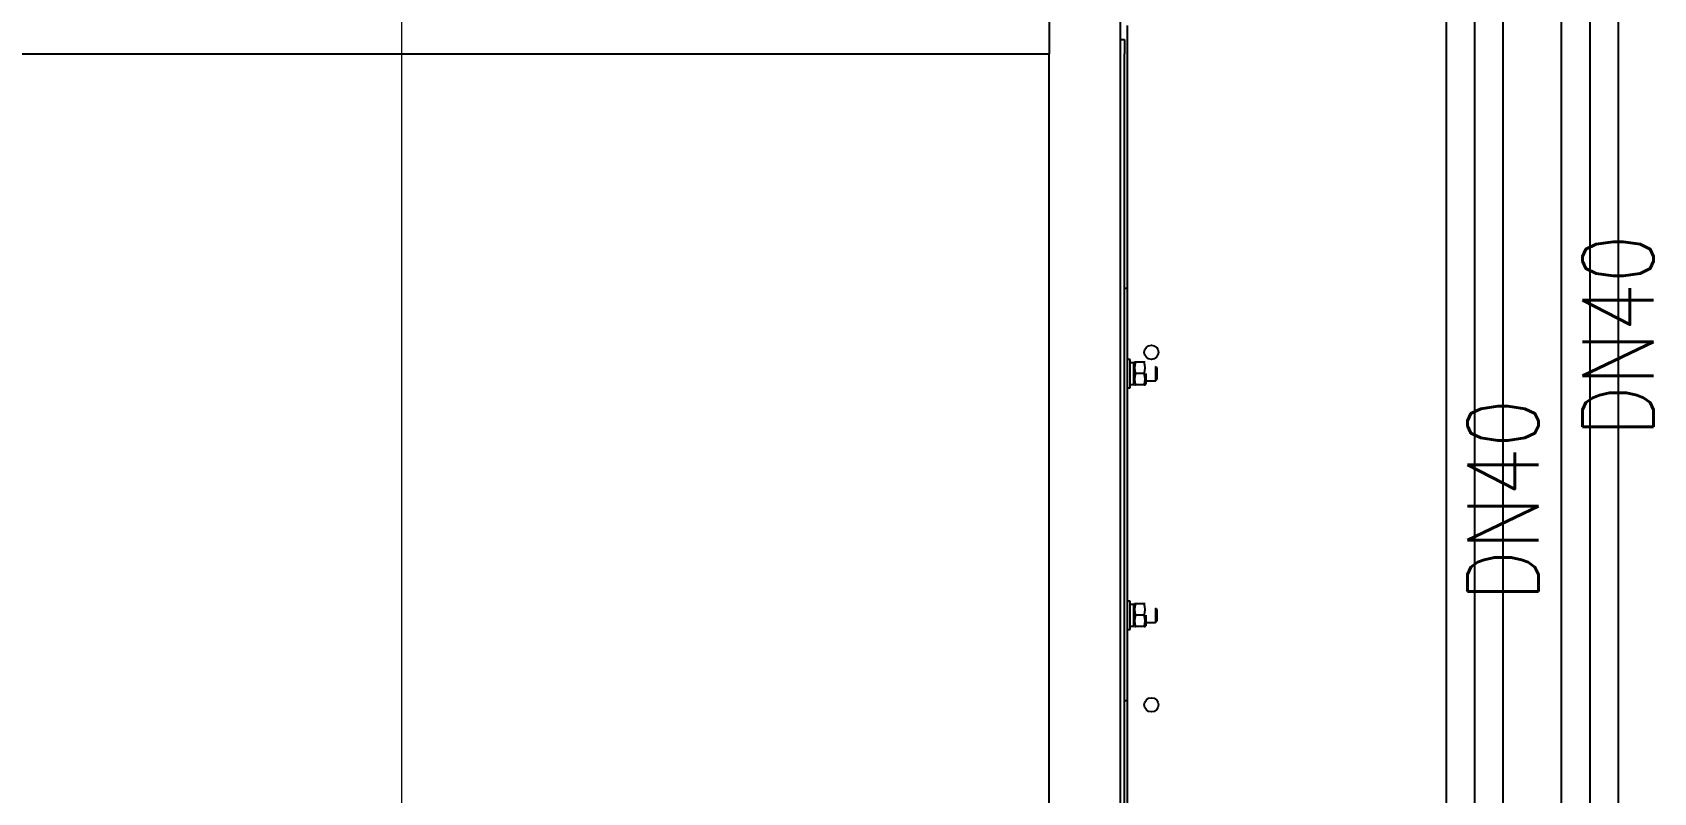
# Model space of a CAD drawing. Extents: x -681219 to -550379, y -242630 to -158199.
# Drawn here: x -575729 to -574587, y -224686 to -224152 of the extents above; entities that cross this region are included whole.
import ezdxf
from ezdxf.lldxf.tags import DXFTag

# ---------------------------------------------------------------- set-up
doc = ezdxf.new("R2010")
doc.units = 0
doc.header["$LTSCALE"] = 1000
doc.linetypes.add('C2', pattern=[17, 14, -1, 1, -1])
for name, color, linetype in [('BAA1010001', 7, 'CONTINUOUS'), ('DOTE_油脂（绿）', 7, 'CONTINUOUS'), ('FAA01001', 7, 'CONTINUOUS'), ('GAB01001', 7, 'CONTINUOUS'), ('GAE01001', 7, 'CONTINUOUS'), ('GZDH011002301', 7, 'CONTINUOUS'), ('GZDH011002781', 7, 'CONTINUOUS'), ('GZDH011002991', 7, 'CONTINUOUS'), ('GZDH011003011', 7, 'CONTINUOUS'), ('GZDH011003131', 7, 'CONTINUOUS'), ('GZDH011034501', 7, 'CONTINUOUS'), ('PIPE-油脂（绿）', 3, 'CONTINUOUS'), ('TEXT_油脂（绿）', 7, 'CONTINUOUS'), ('中心线', 4, 'C2')]:
    doc.layers.add(name, color=color, linetype=linetype)
doc.layers.add('famsun', color=7, linetype='CONTINUOUS', lineweight=0)
doc.layers.add('轴网_轴线', color=1, linetype='CENTER2', lineweight=0)
doc.styles.add('_TWT_PIPEDN', font='SIMPLEX', dxfattribs={"width": 0.8, "height": 3.5, "bigfont": 'HZTXT'})
tags = doc.linetypes.add('CENTER2', pattern=[28.575, 19.05, -3.175, 3.175, -3.175]).pattern_tags.tags
tags[10:11] = [DXFTag(74, 4), DXFTag(75, 0), DXFTag(340, '0'), DXFTag(46, 0.0), DXFTag(50, 0.0), DXFTag(44, 0.0), DXFTag(45, 0.0)]
tags[8:9] = [DXFTag(74, 4), DXFTag(75, 0), DXFTag(340, '0'), DXFTag(46, 0.0), DXFTag(50, 0.0), DXFTag(44, 0.0), DXFTag(45, 0.0)]
tags[6:7] = [DXFTag(74, 4), DXFTag(75, 0), DXFTag(340, '0'), DXFTag(46, 0.0), DXFTag(50, 0.0), DXFTag(44, 0.0), DXFTag(45, 0.0)]
tags[4:5] = [DXFTag(74, 4), DXFTag(75, 0), DXFTag(340, '0'), DXFTag(46, 0.0), DXFTag(50, 0.0), DXFTag(44, 0.0), DXFTag(45, 0.0)]

# ---------------------------------------------------------------- blocks, each defined once
blk = doc.blocks.new('轴网8FA15DC97FB90233')
at = {"layer": '轴网_轴线'}
blk.add_line((20000, -1200), (20000, 23700), dxfattribs=at)
blk = doc.blocks.new('fushitu')
at = {"layer": 'BAA1010001', "color": 7, "linetype": 'Continuous'}
for p, q in [((4025, -770), (4025, -780)), ((4026, -771), (4025, -770)), ((4026, -779), (4026, -771)), ((4018, -780), (4025, -780)), ((4025, -780), (4026, -779)), ((4025, -940), (4025, -950)), ((4026, -941), (4025, -940)), ((4026, -949), (4026, -941)), ((4018, -950), (4025, -950)), ((4025, -950), (4026, -949))]:
    blk.add_line(p, q, dxfattribs=at)
at = {"layer": 'FAA01001', "color": 7, "linetype": 'Continuous'}
for p, q in [((4010, -767), (4009.6, -767.7)), ((4010.7, -767), (4010.1, -767)), ((4016.9, -767), (4010.7, -767)), ((4016.9, -775), (4010.7, -775)), ((4017.6, -767), (4016.9, -767)), ((4018, -775), (4018, -782.3)), ((4010, -783), (4010.7, -783)), ((4016.9, -783), (4010.7, -783)), ((4016.9, -783), (4017.5, -783)), ((4017.6, -783), (4018, -782.3)), ((4010, -937), (4009.6, -937.7)), ((4010.7, -937), (4010.1, -937)), ((4016.9, -937), (4010.7, -937)), ((4016.9, -945), (4010.7, -945)), ((4017.6, -937), (4016.9, -937)), ((4018, -945), (4018, -952.3)), ((4010, -953), (4010.7, -953)), ((4016.9, -953), (4010.7, -953)), ((4016.9, -953), (4017.5, -953)), ((4017.6, -953), (4018, -952.3))]:
    blk.add_line(p, q, dxfattribs=at)
for centre, start, end in [((4021.7, -771), 159.9153, 200.0855), ((4021.7, -779), 159.9145, 200.0847), ((4005.9, -771), 339.9145, 20.0847), ((4005.9, -779), 339.9153, 20.0855), ((4021.7, -941), 159.9153, 200.0855), ((4021.7, -949), 159.9145, 200.0847), ((4005.9, -941), 339.9145, 20.0847), ((4005.9, -949), 339.9153, 20.0855)]:
    blk.add_arc(centre, 11.6, start, end, dxfattribs=at)
at = {"layer": 'GAB01001', "color": 7, "linetype": 'Continuous'}
for p, q in [((4007, -765), (4005, -765)), ((4007, -785), (4007, -765)), ((4005, -785), (4007, -785)), ((4007, -935), (4005, -935)), ((4007, -955), (4007, -935)), ((4005, -955), (4007, -955))]:
    blk.add_line(p, q, dxfattribs=at)
at = {"layer": 'GAE01001', "color": 7, "linetype": 'Continuous'}
for p, q in [((4009.6, -767.3), (4007, -767.3)), ((4009.6, -782.7), (4009.6, -767.3)), ((4007, -782.7), (4009.6, -782.7)), ((4009.6, -937.3), (4007, -937.3)), ((4009.6, -952.7), (4009.6, -937.3)), ((4007, -952.7), (4009.6, -952.7))]:
    blk.add_line(p, q, dxfattribs=at)
at = {"layer": 'GZDH011002301', "color": 7, "linetype": 'Continuous'}
for p, q in [((4005, -715), (4003, -715)), ((4005, -715), (4005, -1005)), ((4003, -1005), (4005, -1005))]:
    blk.add_line(p, q, dxfattribs=at)
at = {"layer": 'GZDH011002781', "color": 7, "linetype": 'Continuous'}
for p in [(3000, -550), (3950, -1175)]:
    blk.add_line(p, (3950, -550), dxfattribs=at)
at = {"layer": 'GZDH011002991', "color": 7, "linetype": 'Continuous'}
for p, q in [((3950, -498), (3950, -545.5)), ((3950, -545.5), (3950, -550))]:
    blk.add_line(p, q, dxfattribs=at)
at = {"layer": 'GZDH011003011', "color": 7, "linetype": 'Continuous'}
blk.add_line((4000, 1800), (4000, -1800), dxfattribs=at)
at = {"layer": 'GZDH011003131', "color": 7, "linetype": 'Continuous'}
for p, q in [((4000, -540), (4003, -540)), ((4003, -540), (4003, -550)), ((4003, -1825), (4003, -550))]:
    blk.add_line(p, q, dxfattribs=at)
at = {"layer": 'GZDH011034501', "color": 7, "linetype": 'Continuous'}
for p, q in [((4005, -530), (4005, -715)), ((4005, -1005), (4005, -1273))]:
    blk.add_line(p, q, dxfattribs=at)
for centre in [(4022, -760), (4022, -1008)]:
    blk.add_circle(centre, 5, dxfattribs=at)

msp = doc.modelspace()

# ---------------------------------------------------------------- linework, layer by layer
at = {"layer": 'DOTE_油脂（绿）', "color": 3}
for p, q in [((-574632.2183, -223921.543), (-574632.2183, -225300.0033)), ((-574713.3479, -223945.9222), (-574713.3479, -225010.9833))]:
    msp.add_line(p, q, dxfattribs=at)
at = {"layer": 'PIPE-油脂（绿）', "color": 3}
for p, q in [((-574652.2183, -223921.543), (-574652.2183, -225300.0033)), ((-574612.2183, -223921.543), (-574612.2183, -225300.0033)), ((-574733.3479, -223945.9222), (-574733.3479, -225010.9833)), ((-574693.3479, -223945.9222), (-574693.3479, -225010.9833))]:
    msp.add_line(p, q, dxfattribs=at)

# ---------------------------------------------------------------- block references
at = {"layer": 'famsun', "xscale": -1}
msp.add_blockref('轴网8FA15DC97FB90233', (-555468.721, -226916.6983), dxfattribs=at)
at = {"layer": '中心线'}
msp.add_blockref('fushitu', (-578962.82, -223616.6983), dxfattribs=at)

# ---------------------------------------------------------------- texts
at = {"layer": 'TEXT_油脂（绿）', "style": '_TWT_PIPEDN', "width": 0.8}
for p in [(-574587.2183, -224436.0917), (-574668.3479, -224551.7861)]:
    msp.add_text('DN40', height=50, rotation=90, dxfattribs=at).set_placement(p)

doc.saveas('drawing.dxf')
